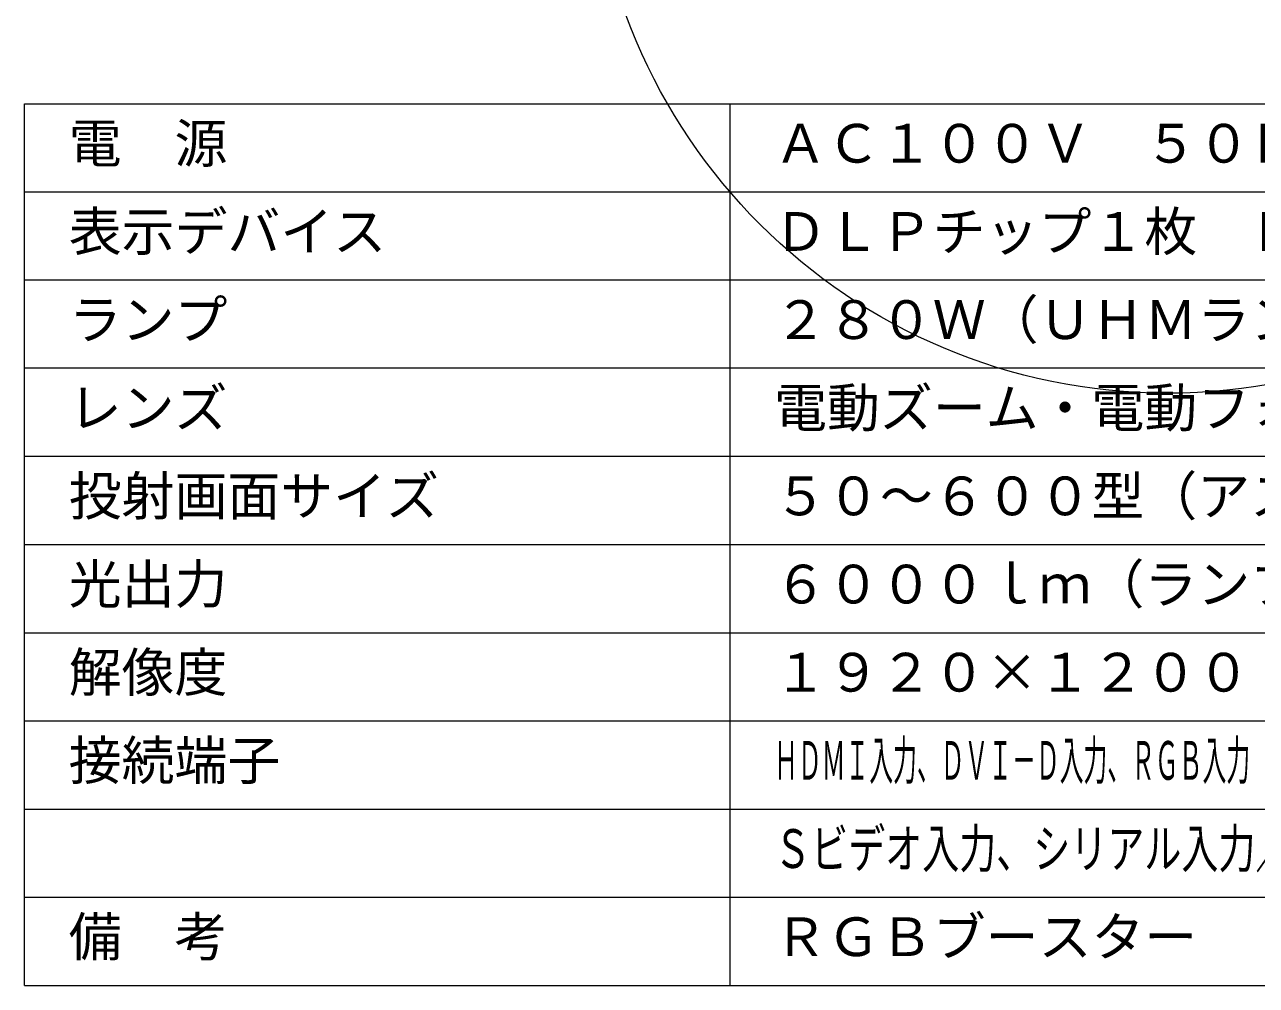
# Model space of a CAD drawing. Units: millimetres, scale not verified. Extents: x -63 to 77, y -57 to 57.
# Drawn here: x -62.8 to 7.1, y -56.5 to -2 of the extents above; entities that cross this region are included whole.
import ezdxf
from ezdxf.enums import TextEntityAlignment as Align

# ---------------------------------------------------------------- set-up
doc = ezdxf.new("R2010")
doc.units = ezdxf.units.MM
doc.header["$LTSCALE"] = 0.125
doc.layers.add('0-1_MOJI1', color=7, linetype='Continuous')
doc.layers.add('0-2_WAKU', color=1, linetype='Continuous', lineweight=18)
doc.layers.add('0-5_GAIKEI', color=1, linetype='Continuous', lineweight=18)
doc.styles.add('ＭＳ ゴシック', font='')
doc.styles.get('ＭＳ ゴシック').set_extended_font_data('MS Gothic')

msp = doc.modelspace()

# ---------------------------------------------------------------- linework, layer by layer
at = {"layer": '0-2_WAKU', "color": 4}
for p, q in [((-62.7791, -56.5009), (-62.7791, -6.5009)), ((-62.7791, -6.5009), (62.2209, -6.5009)), ((-22.7791, -56.5009), (-22.7791, -6.5009)), ((-62.7791, -56.5009), (62.2209, -56.5009))]:
    msp.add_line(p, q, dxfattribs=at)
at = {"layer": '0-2_WAKU'}
for p, q in [((-62.7791, -11.5009), (62.2209, -11.5009)), ((62.2209, -16.5009), (-62.7791, -16.5009)), ((62.2209, -21.5009), (-62.7791, -21.5009)), ((62.2209, -26.5009), (-62.7791, -26.5009)), ((-62.7791, -31.5009), (62.2209, -31.5009)), ((-62.7791, -36.5009), (62.2209, -36.5009)), ((-62.7791, -41.5009), (62.2209, -41.5009)), ((-62.7791, -46.5009), (62.2209, -46.5009)), ((-62.7791, -51.5009), (62.2209, -51.5009))]:
    msp.add_line(p, q, dxfattribs=at)
at = {"layer": '0-5_GAIKEI'}
msp.add_circle((2.0566, 9.8003), 32.7204, dxfattribs=at)

# ---------------------------------------------------------------- texts
at = {"layer": '0-1_MOJI1', "style": 'ＭＳ ゴシック'}
for s, p in [('電\u3000源', (-60.2791, -10.5009)), ('ＡＣ１００Ｖ\u3000５０Ｈｚ／６０Ｈｚ', (-20.2791, -10.5009)), ('表示デバイス', (-60.2791, -15.5009)), ('ＤＬＰチップ１枚\u3000ＤＬＰ方式', (-20.2791, -15.5009)), ('ランプ', (-60.2791, -20.5009)), ('２８０Ｗ（ＵＨＭランプ\u3000２灯式）', (-20.2791, -20.5009)), ('レンズ', (-60.2791, -25.5009)), ('電動ズーム・電動フォーカスレンズ', (-20.2791, -25.5009)), ('投射画面サイズ', (-60.2791, -30.5009)), ('５０～６００型（アスペクト比\u3000１６：１０時）', (-20.2791, -30.5009)), ('光出力', (-60.2791, -35.5009)), ('６０００ｌｍ（ランプ２灯、ノーマルモード時）', (-20.2791, -35.5009)), ('解像度', (-60.2791, -40.5009)), ('１９２０×１２００ドット', (-20.2791, -40.5009)), ('接続端子', (-60.2791, -45.5009)), ('備\u3000考', (-60.2791, -55.5009)), ('ＲＧＢブースター', (-20.2791, -55.5009))]:
    msp.add_text(s, height=2.199, dxfattribs=at).set_placement(p, align=Align.BOTTOM_LEFT)
for s, width, p in [('ＨＤＭＩ入力、ＤＶＩ－Ｄ入力、ＲＧＢ入力（ＢＮＣ×５／高密度Ｄ－Ｓｕｂ１５Ｐ・メス）、ビデオ入力、', 0.45, (-20.2791, -45.5009)), ('Ｓビデオ入力、シリアル入力／出力、リモート入力／出力、ＬＡＮ', 0.7, (-20.2791, -50.5009))]:
    msp.add_text(s, height=2.199, dxfattribs=dict(at, width=width)).set_placement(p, align=Align.BOTTOM_LEFT)

doc.saveas('drawing.dxf')
